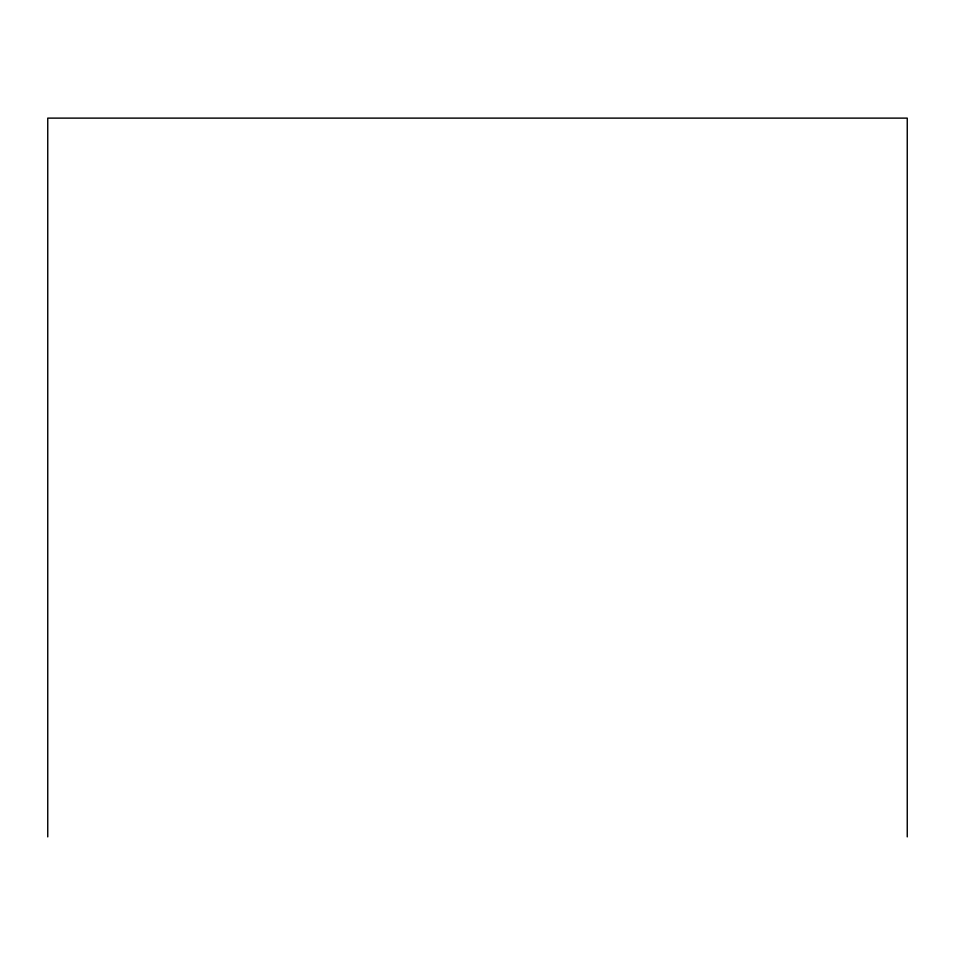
<?xml version="1.0" encoding="UTF-8"?>
<svg xmlns="http://www.w3.org/2000/svg" width="955" height="955" viewBox="0 0 955 955"><rect width="100%" height="100%" fill="white"/><g stroke="black" fill="none" stroke-linecap="round" stroke-linejoin="round"><path stroke-width="1.43" d="M907.25 836.878L907.25 118.122L47.75 118.122L47.75 836.878"/></g></svg>
